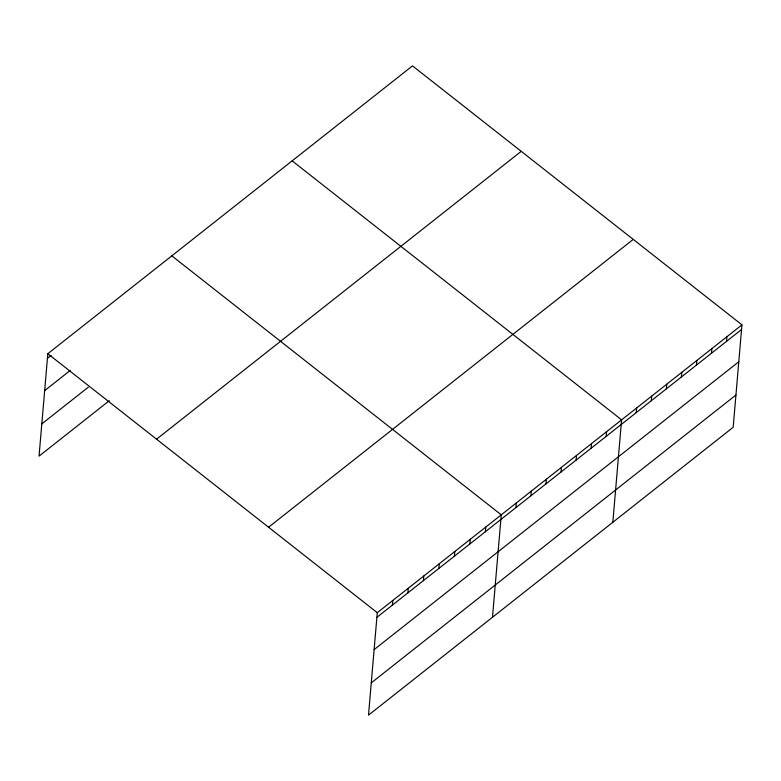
<?xml version="1.0" encoding="UTF-8"?>
<svg xmlns="http://www.w3.org/2000/svg" width="781" height="781" viewBox="0 0 781 781"><rect width="100%" height="100%" fill="white"/><g stroke="black" fill="none" stroke-linecap="round" stroke-linejoin="round"><path stroke-width="1.17" d="M741.95 324.857L377.282 612.704L368.505 715.132L733.174 427.285L741.95 324.857L412.495 65.868L47.826 353.715L39.05 456.143L109.252 400.731M392.384 605.119L392.784 600.472M407.877 592.886L408.278 588.239M423.38 580.654L423.78 576.007M438.873 568.422L439.273 563.775M454.376 556.189L454.776 551.542M469.869 543.957L470.269 539.31M485.372 531.724L485.772 527.068M492.489 617.263L501.265 514.835L171.82 255.846M515.909 507.611L516.309 502.964M530.953 495.74L531.353 491.093M545.997 483.869L546.397 479.222M561.041 471.988L561.441 467.341M576.085 460.116L576.485 455.469M591.129 448.245L591.52 443.598M606.173 436.374L606.564 431.727M612.831 522.274L621.608 419.846L292.162 160.857M636.251 412.622L636.652 407.975M651.295 400.751L651.696 396.104M666.339 388.879L666.74 384.232M681.383 376.998L681.784 372.352M696.427 365.127L696.818 360.48M711.462 353.256L711.862 348.609M726.506 341.385L726.906 336.738M47.436 358.362L51.077 355.482M44.663 390.627L70.192 370.477M41.813 423.878L88.312 387.171M156.551 439.186L521.22 151.338M268.566 527.243L633.235 239.396M376.881 617.351L741.55 329.504M374.119 649.616L738.787 361.769M371.268 682.867L735.936 395.02M47.826 353.715L377.282 612.704"/></g></svg>
